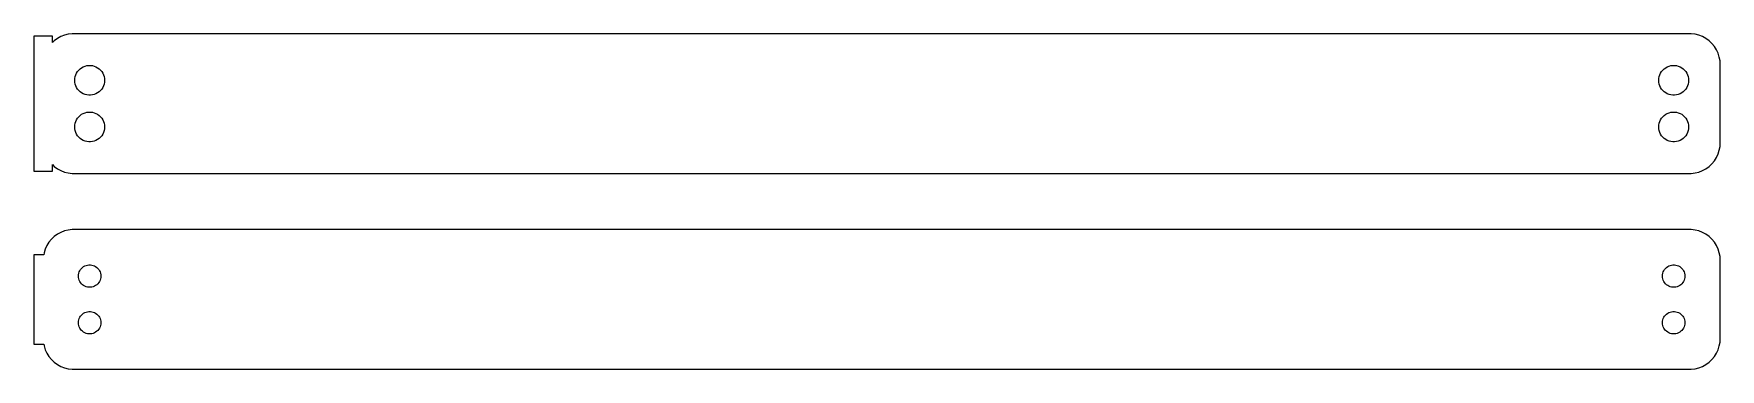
# Model space of a CAD drawing. Header units: metres. Extents: x -136 to 135, y 20 to 74.
import ezdxf

# ---------------------------------------------------------------- set-up
doc = ezdxf.new("R2010")
doc.units = ezdxf.units.M

msp = doc.modelspace()

# ---------------------------------------------------------------- linework, layer by layer
for p, q in [((-133.5, 73.8648), (-136.5, 73.8648)), ((-136.5, 73.8648), (-136.5, 52.1352)), ((-133.5, 72.8087), (-133.5, 73.8648)), ((-132.679, 73.4716), (-133.187, 73.1026)), ((-132.129, 73.7741), (-132.679, 73.4716)), ((-131.545, 74.0053), (-132.129, 73.7741)), ((-130.937, 74.1614), (-131.545, 74.0053)), ((-130.314, 74.2401), (-130.937, 74.1614)), ((130.314, 74.2401), (-130.314, 74.2401)), ((130.937, 74.1614), (130.314, 74.2401)), ((131.545, 74.0053), (130.937, 74.1614)), ((132.129, 73.7741), (131.545, 74.0053)), ((132.679, 73.4716), (132.129, 73.7741)), ((133.187, 73.1026), (132.679, 73.4716)), ((-133.187, 73.1026), (-133.5, 72.8087)), ((133.645, 72.6727), (133.187, 73.1026)), ((134.045, 72.1889), (133.645, 72.6727)), ((134.382, 71.6588), (134.045, 72.1889)), ((134.649, 71.0906), (134.382, 71.6588)), ((134.843, 70.4934), (134.649, 71.0906)), ((-129.731, 67.6335), (-129.603, 67.9062)), ((-129.603, 67.9062), (-129.442, 68.1607)), ((-129.442, 68.1607), (-129.25, 68.3929)), ((-129.25, 68.3929), (-129.03, 68.5992)), ((-129.03, 68.5992), (-128.786, 68.7764)), ((-128.786, 68.7764), (-128.522, 68.9216)), ((-128.522, 68.9216), (-128.242, 69.0325)), ((-128.242, 69.0325), (-127.95, 69.1075)), ((-127.95, 69.1075), (-127.651, 69.1453)), ((-127.651, 69.1453), (-127.349, 69.1453)), ((-127.349, 69.1453), (-127.05, 69.1075)), ((-127.05, 69.1075), (-126.758, 69.0325)), ((-126.758, 69.0325), (-126.478, 68.9216)), ((-126.478, 68.9216), (-126.214, 68.7764)), ((-126.214, 68.7764), (-125.97, 68.5992)), ((-125.97, 68.5992), (-125.75, 68.3929)), ((-125.75, 68.3929), (-125.558, 68.1607)), ((-125.558, 68.1607), (-125.397, 67.9062)), ((-125.397, 67.9062), (-125.269, 67.6335)), ((125.269, 67.6335), (125.397, 67.9062)), ((125.397, 67.9062), (125.558, 68.1607)), ((125.558, 68.1607), (125.75, 68.3929)), ((125.75, 68.3929), (125.97, 68.5992)), ((125.97, 68.5992), (126.214, 68.7764)), ((126.214, 68.7764), (126.478, 68.9216)), ((126.478, 68.9216), (126.758, 69.0325)), ((126.758, 69.0325), (127.05, 69.1075)), ((127.05, 69.1075), (127.349, 69.1453)), ((127.349, 69.1453), (127.651, 69.1453)), ((127.651, 69.1453), (127.95, 69.1075)), ((127.95, 69.1075), (128.242, 69.0325)), ((128.242, 69.0325), (128.522, 68.9216)), ((128.522, 68.9216), (128.786, 68.7764)), ((128.786, 68.7764), (129.03, 68.5992)), ((129.03, 68.5992), (129.25, 68.3929)), ((129.25, 68.3929), (129.442, 68.1607)), ((129.442, 68.1607), (129.603, 67.9062)), ((129.603, 67.9062), (129.731, 67.6335)), ((134.961, 69.8767), (134.843, 70.4934)), ((135, 69.25), (134.961, 69.8767)), ((135, 56.75), (135, 69.25)), ((-129.9, 66.75), (-129.881, 67.0508)), ((-129.881, 66.4492), (-129.9, 66.75)), ((-129.881, 67.0508), (-129.825, 67.3468)), ((-129.825, 66.1531), (-129.881, 66.4492)), ((-129.825, 67.3468), (-129.731, 67.6335)), ((-129.731, 65.8665), (-129.825, 66.1531)), ((-129.603, 65.5938), (-129.731, 65.8665)), ((-129.442, 65.3393), (-129.603, 65.5938)), ((-129.25, 65.1071), (-129.442, 65.3393)), ((-125.558, 65.3393), (-125.75, 65.1071)), ((-125.397, 65.5938), (-125.558, 65.3393)), ((-125.269, 65.8665), (-125.397, 65.5938)), ((-125.269, 67.6335), (-125.175, 67.3468)), ((-125.175, 66.1531), (-125.269, 65.8665)), ((-125.175, 67.3468), (-125.119, 67.0508)), ((-125.119, 66.4492), (-125.175, 66.1531)), ((-125.119, 67.0508), (-125.1, 66.75)), ((-125.1, 66.75), (-125.119, 66.4492)), ((125.1, 66.75), (125.119, 67.0508)), ((125.119, 66.4492), (125.1, 66.75)), ((125.119, 67.0508), (125.175, 67.3468)), ((125.175, 66.1531), (125.119, 66.4492)), ((125.175, 67.3468), (125.269, 67.6335)), ((125.269, 65.8665), (125.175, 66.1531)), ((125.397, 65.5938), (125.269, 65.8665)), ((125.558, 65.3393), (125.397, 65.5938)), ((125.75, 65.1071), (125.558, 65.3393)), ((129.442, 65.3393), (129.25, 65.1071)), ((129.603, 65.5938), (129.442, 65.3393)), ((129.731, 65.8665), (129.603, 65.5938)), ((129.731, 67.6335), (129.825, 67.3468)), ((129.825, 66.1531), (129.731, 65.8665)), ((129.825, 67.3468), (129.881, 67.0508)), ((129.881, 66.4492), (129.825, 66.1531)), ((129.881, 67.0508), (129.9, 66.75)), ((129.9, 66.75), (129.881, 66.4492)), ((-129.03, 64.9008), (-129.25, 65.1071)), ((-128.786, 64.7236), (-129.03, 64.9008)), ((-128.522, 64.5784), (-128.786, 64.7236)), ((-128.242, 64.4675), (-128.522, 64.5784)), ((-127.95, 64.3925), (-128.242, 64.4675)), ((-127.651, 64.3547), (-127.95, 64.3925)), ((-127.349, 64.3547), (-127.651, 64.3547)), ((-127.05, 64.3925), (-127.349, 64.3547)), ((-126.758, 64.4675), (-127.05, 64.3925)), ((-126.478, 64.5784), (-126.758, 64.4675)), ((-126.214, 64.7236), (-126.478, 64.5784)), ((-125.97, 64.9008), (-126.214, 64.7236)), ((-125.75, 65.1071), (-125.97, 64.9008)), ((125.97, 64.9008), (125.75, 65.1071)), ((126.214, 64.7236), (125.97, 64.9008)), ((126.478, 64.5784), (126.214, 64.7236)), ((126.758, 64.4675), (126.478, 64.5784)), ((127.05, 64.3925), (126.758, 64.4675)), ((127.349, 64.3547), (127.05, 64.3925)), ((127.651, 64.3547), (127.349, 64.3547)), ((127.95, 64.3925), (127.651, 64.3547)), ((128.242, 64.4675), (127.95, 64.3925)), ((128.522, 64.5784), (128.242, 64.4675)), ((128.786, 64.7236), (128.522, 64.5784)), ((129.03, 64.9008), (128.786, 64.7236)), ((129.25, 65.1071), (129.03, 64.9008)), ((-129.881, 59.5508), (-129.825, 59.8469)), ((-129.825, 59.8469), (-129.731, 60.1335)), ((-129.731, 60.1335), (-129.603, 60.4062)), ((-129.603, 60.4062), (-129.442, 60.6607)), ((-129.442, 60.6607), (-129.25, 60.8929)), ((-129.25, 60.8929), (-129.03, 61.0992)), ((-129.03, 61.0992), (-128.786, 61.2764)), ((-128.786, 61.2764), (-128.522, 61.4216)), ((-128.522, 61.4216), (-128.242, 61.5325)), ((-128.242, 61.5325), (-127.95, 61.6075)), ((-127.95, 61.6075), (-127.651, 61.6453)), ((-127.651, 61.6453), (-127.349, 61.6453)), ((-127.349, 61.6453), (-127.05, 61.6075)), ((-127.05, 61.6075), (-126.758, 61.5325)), ((-126.758, 61.5325), (-126.478, 61.4216)), ((-126.478, 61.4216), (-126.214, 61.2764)), ((-126.214, 61.2764), (-125.97, 61.0992)), ((-125.97, 61.0992), (-125.75, 60.8929)), ((-125.75, 60.8929), (-125.558, 60.6607)), ((-125.558, 60.6607), (-125.397, 60.4062)), ((-125.397, 60.4062), (-125.269, 60.1335)), ((-125.269, 60.1335), (-125.175, 59.8469)), ((-125.175, 59.8469), (-125.119, 59.5508)), ((125.119, 59.5508), (125.175, 59.8469)), ((125.175, 59.8469), (125.269, 60.1335)), ((125.269, 60.1335), (125.397, 60.4062)), ((125.397, 60.4062), (125.558, 60.6607)), ((125.558, 60.6607), (125.75, 60.8929)), ((125.75, 60.8929), (125.97, 61.0992)), ((125.97, 61.0992), (126.214, 61.2764)), ((126.214, 61.2764), (126.478, 61.4216)), ((126.478, 61.4216), (126.758, 61.5325)), ((126.758, 61.5325), (127.05, 61.6075)), ((127.05, 61.6075), (127.349, 61.6453)), ((127.349, 61.6453), (127.651, 61.6453)), ((127.651, 61.6453), (127.95, 61.6075)), ((127.95, 61.6075), (128.242, 61.5325)), ((128.242, 61.5325), (128.522, 61.4216)), ((128.522, 61.4216), (128.786, 61.2764)), ((128.786, 61.2764), (129.03, 61.0992)), ((129.03, 61.0992), (129.25, 60.8929)), ((129.25, 60.8929), (129.442, 60.6607)), ((129.442, 60.6607), (129.603, 60.4062)), ((129.603, 60.4062), (129.731, 60.1335)), ((129.731, 60.1335), (129.825, 59.8469)), ((129.825, 59.8469), (129.881, 59.5508)), ((-129.9, 59.25), (-129.881, 59.5508)), ((-129.881, 58.9492), (-129.9, 59.25)), ((-129.825, 58.6532), (-129.881, 58.9492)), ((-129.731, 58.3665), (-129.825, 58.6532)), ((-129.603, 58.0938), (-129.731, 58.3665)), ((-129.442, 57.8393), (-129.603, 58.0938)), ((-129.25, 57.6071), (-129.442, 57.8393)), ((-129.03, 57.4008), (-129.25, 57.6071)), ((-128.786, 57.2236), (-129.03, 57.4008)), ((-128.522, 57.0784), (-128.786, 57.2236)), ((-128.242, 56.9675), (-128.522, 57.0784)), ((-126.478, 57.0784), (-126.758, 56.9675)), ((-126.214, 57.2236), (-126.478, 57.0784)), ((-125.97, 57.4008), (-126.214, 57.2236)), ((-125.75, 57.6071), (-125.97, 57.4008)), ((-125.558, 57.8393), (-125.75, 57.6071)), ((-125.397, 58.0938), (-125.558, 57.8393)), ((-125.269, 58.3665), (-125.397, 58.0938)), ((-125.175, 58.6532), (-125.269, 58.3665)), ((-125.119, 58.9492), (-125.175, 58.6532)), ((-125.119, 59.5508), (-125.1, 59.25)), ((-125.1, 59.25), (-125.119, 58.9492)), ((125.1, 59.25), (125.119, 59.5508)), ((125.119, 58.9492), (125.1, 59.25)), ((125.175, 58.6532), (125.119, 58.9492)), ((125.269, 58.3665), (125.175, 58.6532)), ((125.397, 58.0938), (125.269, 58.3665)), ((125.558, 57.8393), (125.397, 58.0938)), ((125.75, 57.6071), (125.558, 57.8393)), ((125.97, 57.4008), (125.75, 57.6071)), ((126.214, 57.2236), (125.97, 57.4008)), ((126.478, 57.0784), (126.214, 57.2236)), ((126.758, 56.9675), (126.478, 57.0784)), ((128.522, 57.0784), (128.242, 56.9675)), ((128.786, 57.2236), (128.522, 57.0784)), ((129.03, 57.4008), (128.786, 57.2236)), ((129.25, 57.6071), (129.03, 57.4008)), ((129.442, 57.8393), (129.25, 57.6071)), ((129.603, 58.0938), (129.442, 57.8393)), ((129.731, 58.3665), (129.603, 58.0938)), ((129.825, 58.6532), (129.731, 58.3665)), ((129.881, 58.9492), (129.825, 58.6532)), ((129.881, 59.5508), (129.9, 59.25)), ((129.9, 59.25), (129.881, 58.9492)), ((-127.95, 56.8925), (-128.242, 56.9675)), ((-127.651, 56.8547), (-127.95, 56.8925)), ((-127.349, 56.8547), (-127.651, 56.8547)), ((-127.05, 56.8925), (-127.349, 56.8547)), ((-126.758, 56.9675), (-127.05, 56.8925)), ((127.05, 56.8925), (126.758, 56.9675)), ((127.349, 56.8547), (127.05, 56.8925)), ((127.651, 56.8547), (127.349, 56.8547)), ((127.95, 56.8925), (127.651, 56.8547)), ((128.242, 56.9675), (127.95, 56.8925)), ((134.045, 53.8111), (134.382, 54.3412)), ((134.382, 54.3412), (134.649, 54.9094)), ((134.649, 54.9094), (134.843, 55.5066)), ((134.843, 55.5066), (134.961, 56.1233)), ((134.961, 56.1233), (135, 56.75)), ((-136.5, 52.1352), (-133.5, 52.1352)), ((-133.5, 52.1352), (-133.5, 53.1913)), ((-133.5, 53.1913), (-133.187, 52.8974)), ((-133.187, 52.8974), (-132.679, 52.5284)), ((-132.679, 52.5284), (-132.129, 52.2259)), ((-132.129, 52.2259), (-131.545, 51.9947)), ((-131.545, 51.9947), (-130.937, 51.8386)), ((-130.937, 51.8386), (-130.314, 51.7599)), ((-130.314, 51.7599), (130.314, 51.7599)), ((130.314, 51.7599), (130.937, 51.8386)), ((130.937, 51.8386), (131.545, 51.9947)), ((131.545, 51.9947), (132.129, 52.2259)), ((132.129, 52.2259), (132.679, 52.5284)), ((132.679, 52.5284), (133.187, 52.8974)), ((133.187, 52.8974), (133.645, 53.3273)), ((133.645, 53.3273), (134.045, 53.8111)), ((-133.645, 41.1727), (-134.045, 40.6889)), ((-133.187, 41.6026), (-133.645, 41.1727)), ((-132.679, 41.9716), (-133.187, 41.6026)), ((-132.129, 42.2741), (-132.679, 41.9716)), ((-131.545, 42.5053), (-132.129, 42.2741)), ((-130.937, 42.6614), (-131.545, 42.5053)), ((-130.314, 42.7401), (-130.937, 42.6614)), ((130.314, 42.7401), (-130.314, 42.7401)), ((130.937, 42.6614), (130.314, 42.7401)), ((131.545, 42.5053), (130.937, 42.6614)), ((132.129, 42.2741), (131.545, 42.5053)), ((132.679, 41.9716), (132.129, 42.2741)), ((133.187, 41.6026), (132.679, 41.9716)), ((133.645, 41.1727), (133.187, 41.6026)), ((134.045, 40.6889), (133.645, 41.1727)), ((-134.9, 38.6942), (-136.5, 38.6942)), ((-136.5, 38.6942), (-136.5, 24.3058)), ((-134.843, 38.9934), (-134.9, 38.6942)), ((-134.649, 39.5906), (-134.843, 38.9934)), ((-134.382, 40.1588), (-134.649, 39.5906)), ((-134.045, 40.6889), (-134.382, 40.1588)), ((134.382, 40.1588), (134.045, 40.6889)), ((134.649, 39.5906), (134.382, 40.1588)), ((134.843, 38.9934), (134.649, 39.5906)), ((134.961, 38.3767), (134.843, 38.9934)), ((135, 37.75), (134.961, 38.3767)), ((-129.3, 35.25), (-129.286, 35.4756)), ((-129.286, 35.4756), (-129.243, 35.6976)), ((-129.243, 35.6976), (-129.174, 35.9126)), ((-129.174, 35.9126), (-129.077, 36.1171)), ((-129.077, 36.1171), (-128.956, 36.308)), ((-128.956, 36.308), (-128.812, 36.4822)), ((-128.812, 36.4822), (-128.647, 36.6369)), ((-128.647, 36.6369), (-128.464, 36.7698)), ((-128.464, 36.7698), (-128.266, 36.8787)), ((-128.266, 36.8787), (-128.056, 36.9619)), ((-128.056, 36.9619), (-127.837, 37.0181)), ((-127.837, 37.0181), (-127.613, 37.0464)), ((-127.613, 37.0464), (-127.387, 37.0464)), ((-127.387, 37.0464), (-127.163, 37.0181)), ((-127.163, 37.0181), (-126.944, 36.9619)), ((-126.944, 36.9619), (-126.734, 36.8787)), ((-126.734, 36.8787), (-126.536, 36.7698)), ((-126.536, 36.7698), (-126.353, 36.6369)), ((-126.353, 36.6369), (-126.188, 36.4822)), ((-126.188, 36.4822), (-126.044, 36.308)), ((-126.044, 36.308), (-125.923, 36.1171)), ((-125.923, 36.1171), (-125.826, 35.9126)), ((-125.826, 35.9126), (-125.757, 35.6976)), ((-125.757, 35.6976), (-125.714, 35.4756)), ((-125.714, 35.4756), (-125.7, 35.25)), ((125.7, 35.25), (125.714, 35.4756)), ((125.714, 35.4756), (125.757, 35.6976)), ((125.757, 35.6976), (125.826, 35.9126)), ((125.826, 35.9126), (125.923, 36.1171)), ((125.923, 36.1171), (126.044, 36.308)), ((126.044, 36.308), (126.188, 36.4822)), ((126.188, 36.4822), (126.353, 36.6369)), ((126.353, 36.6369), (126.536, 36.7698)), ((126.536, 36.7698), (126.734, 36.8787)), ((126.734, 36.8787), (126.944, 36.9619)), ((126.944, 36.9619), (127.163, 37.0181)), ((127.163, 37.0181), (127.387, 37.0464)), ((127.387, 37.0464), (127.613, 37.0464)), ((127.613, 37.0464), (127.837, 37.0181)), ((127.837, 37.0181), (128.056, 36.9619)), ((128.056, 36.9619), (128.266, 36.8787)), ((128.266, 36.8787), (128.464, 36.7698)), ((128.464, 36.7698), (128.647, 36.6369)), ((128.647, 36.6369), (128.812, 36.4822)), ((128.812, 36.4822), (128.956, 36.308)), ((128.956, 36.308), (129.077, 36.1171)), ((129.077, 36.1171), (129.174, 35.9126)), ((129.174, 35.9126), (129.243, 35.6976)), ((129.243, 35.6976), (129.286, 35.4756)), ((129.286, 35.4756), (129.3, 35.25)), ((135, 25.25), (135, 37.75)), ((-129.286, 35.0244), (-129.3, 35.25)), ((-129.243, 34.8024), (-129.286, 35.0244)), ((-129.174, 34.5874), (-129.243, 34.8024)), ((-129.077, 34.3828), (-129.174, 34.5874)), ((-128.956, 34.192), (-129.077, 34.3828)), ((-128.812, 34.0178), (-128.956, 34.192)), ((-128.647, 33.8631), (-128.812, 34.0178)), ((-128.464, 33.7302), (-128.647, 33.8631)), ((-128.266, 33.6213), (-128.464, 33.7302)), ((-128.056, 33.5381), (-128.266, 33.6213)), ((-127.837, 33.4819), (-128.056, 33.5381)), ((-127.613, 33.4536), (-127.837, 33.4819)), ((-127.387, 33.4536), (-127.613, 33.4536)), ((-127.163, 33.4819), (-127.387, 33.4536)), ((-126.944, 33.5381), (-127.163, 33.4819)), ((-126.734, 33.6213), (-126.944, 33.5381)), ((-126.536, 33.7302), (-126.734, 33.6213)), ((-126.353, 33.8631), (-126.536, 33.7302)), ((-126.188, 34.0178), (-126.353, 33.8631)), ((-126.044, 34.192), (-126.188, 34.0178)), ((-125.923, 34.3828), (-126.044, 34.192)), ((-125.826, 34.5874), (-125.923, 34.3828)), ((-125.757, 34.8024), (-125.826, 34.5874)), ((-125.714, 35.0244), (-125.757, 34.8024)), ((-125.7, 35.25), (-125.714, 35.0244)), ((125.714, 35.0244), (125.7, 35.25)), ((125.757, 34.8024), (125.714, 35.0244)), ((125.826, 34.5874), (125.757, 34.8024)), ((125.923, 34.3828), (125.826, 34.5874)), ((126.044, 34.192), (125.923, 34.3828)), ((126.188, 34.0178), (126.044, 34.192)), ((126.353, 33.8631), (126.188, 34.0178)), ((126.536, 33.7302), (126.353, 33.8631)), ((126.734, 33.6213), (126.536, 33.7302)), ((126.944, 33.5381), (126.734, 33.6213)), ((127.163, 33.4819), (126.944, 33.5381)), ((127.387, 33.4536), (127.163, 33.4819)), ((127.613, 33.4536), (127.387, 33.4536)), ((127.837, 33.4819), (127.613, 33.4536)), ((128.056, 33.5381), (127.837, 33.4819)), ((128.266, 33.6213), (128.056, 33.5381)), ((128.464, 33.7302), (128.266, 33.6213)), ((128.647, 33.8631), (128.464, 33.7302)), ((128.812, 34.0178), (128.647, 33.8631)), ((128.956, 34.192), (128.812, 34.0178)), ((129.077, 34.3828), (128.956, 34.192)), ((129.174, 34.5874), (129.077, 34.3828)), ((129.243, 34.8024), (129.174, 34.5874)), ((129.286, 35.0244), (129.243, 34.8024)), ((129.3, 35.25), (129.286, 35.0244)), ((-129.3, 27.75), (-129.286, 27.9756)), ((-129.286, 27.5244), (-129.3, 27.75)), ((-129.286, 27.9756), (-129.243, 28.1976)), ((-129.243, 27.3024), (-129.286, 27.5244)), ((-129.243, 28.1976), (-129.174, 28.4126)), ((-129.174, 27.0874), (-129.243, 27.3024)), ((-129.174, 28.4126), (-129.077, 28.6172)), ((-129.077, 28.6172), (-128.956, 28.808)), ((-128.956, 28.808), (-128.812, 28.9822)), ((-128.812, 28.9822), (-128.647, 29.1369)), ((-128.647, 29.1369), (-128.464, 29.2698)), ((-128.464, 29.2698), (-128.266, 29.3787)), ((-128.266, 29.3787), (-128.056, 29.4619)), ((-128.056, 29.4619), (-127.837, 29.5181)), ((-127.837, 29.5181), (-127.613, 29.5464)), ((-127.613, 29.5464), (-127.387, 29.5464)), ((-127.387, 29.5464), (-127.163, 29.5181)), ((-127.163, 29.5181), (-126.944, 29.4619)), ((-126.944, 29.4619), (-126.734, 29.3787)), ((-126.734, 29.3787), (-126.536, 29.2698)), ((-126.536, 29.2698), (-126.353, 29.1369)), ((-126.353, 29.1369), (-126.188, 28.9822)), ((-126.188, 28.9822), (-126.044, 28.808)), ((-126.044, 28.808), (-125.923, 28.6172)), ((-125.923, 28.6172), (-125.826, 28.4126)), ((-125.826, 28.4126), (-125.757, 28.1976)), ((-125.757, 27.3024), (-125.826, 27.0874)), ((-125.757, 28.1976), (-125.714, 27.9756)), ((-125.714, 27.5244), (-125.757, 27.3024)), ((-125.714, 27.9756), (-125.7, 27.75)), ((-125.7, 27.75), (-125.714, 27.5244)), ((125.7, 27.75), (125.714, 27.9756)), ((125.714, 27.5244), (125.7, 27.75)), ((125.714, 27.9756), (125.757, 28.1976)), ((125.757, 27.3024), (125.714, 27.5244)), ((125.757, 28.1976), (125.826, 28.4126)), ((125.826, 27.0874), (125.757, 27.3024)), ((125.826, 28.4126), (125.923, 28.6172)), ((125.923, 28.6172), (126.044, 28.808)), ((126.044, 28.808), (126.188, 28.9822)), ((126.188, 28.9822), (126.353, 29.1369)), ((126.353, 29.1369), (126.536, 29.2698)), ((126.536, 29.2698), (126.734, 29.3787)), ((126.734, 29.3787), (126.944, 29.4619)), ((126.944, 29.4619), (127.163, 29.5181)), ((127.163, 29.5181), (127.387, 29.5464)), ((127.387, 29.5464), (127.613, 29.5464)), ((127.613, 29.5464), (127.837, 29.5181)), ((127.837, 29.5181), (128.056, 29.4619)), ((128.056, 29.4619), (128.266, 29.3787)), ((128.266, 29.3787), (128.464, 29.2698)), ((128.464, 29.2698), (128.647, 29.1369)), ((128.647, 29.1369), (128.812, 28.9822)), ((128.812, 28.9822), (128.956, 28.808)), ((128.956, 28.808), (129.077, 28.6172)), ((129.077, 28.6172), (129.174, 28.4126)), ((129.174, 28.4126), (129.243, 28.1976)), ((129.243, 27.3024), (129.174, 27.0874)), ((129.243, 28.1976), (129.286, 27.9756)), ((129.286, 27.5244), (129.243, 27.3024)), ((129.286, 27.9756), (129.3, 27.75)), ((129.3, 27.75), (129.286, 27.5244)), ((-129.077, 26.8829), (-129.174, 27.0874)), ((-128.956, 26.692), (-129.077, 26.8829)), ((-128.812, 26.5178), (-128.956, 26.692)), ((-128.647, 26.3631), (-128.812, 26.5178)), ((-128.464, 26.2302), (-128.647, 26.3631)), ((-128.266, 26.1213), (-128.464, 26.2302)), ((-128.056, 26.0381), (-128.266, 26.1213)), ((-127.837, 25.9819), (-128.056, 26.0381)), ((-127.613, 25.9536), (-127.837, 25.9819)), ((-127.387, 25.9536), (-127.613, 25.9536)), ((-127.163, 25.9819), (-127.387, 25.9536)), ((-126.944, 26.0381), (-127.163, 25.9819)), ((-126.734, 26.1213), (-126.944, 26.0381)), ((-126.536, 26.2302), (-126.734, 26.1213)), ((-126.353, 26.3631), (-126.536, 26.2302)), ((-126.188, 26.5178), (-126.353, 26.3631)), ((-126.044, 26.692), (-126.188, 26.5178)), ((-125.923, 26.8829), (-126.044, 26.692)), ((-125.826, 27.0874), (-125.923, 26.8829)), ((125.923, 26.8829), (125.826, 27.0874)), ((126.044, 26.692), (125.923, 26.8829)), ((126.188, 26.5178), (126.044, 26.692)), ((126.353, 26.3631), (126.188, 26.5178)), ((126.536, 26.2302), (126.353, 26.3631)), ((126.734, 26.1213), (126.536, 26.2302)), ((126.944, 26.0381), (126.734, 26.1213)), ((127.163, 25.9819), (126.944, 26.0381)), ((127.387, 25.9536), (127.163, 25.9819)), ((127.613, 25.9536), (127.387, 25.9536)), ((127.837, 25.9819), (127.613, 25.9536)), ((128.056, 26.0381), (127.837, 25.9819)), ((128.266, 26.1213), (128.056, 26.0381)), ((128.464, 26.2302), (128.266, 26.1213)), ((128.647, 26.3631), (128.464, 26.2302)), ((128.812, 26.5178), (128.647, 26.3631)), ((128.956, 26.692), (128.812, 26.5178)), ((129.077, 26.8829), (128.956, 26.692)), ((129.174, 27.0874), (129.077, 26.8829)), ((134.843, 24.0066), (134.961, 24.6233)), ((134.961, 24.6233), (135, 25.25)), ((-136.5, 24.3058), (-134.9, 24.3058)), ((-134.9, 24.3058), (-134.843, 24.0066)), ((-134.843, 24.0066), (-134.649, 23.4094)), ((-134.649, 23.4094), (-134.382, 22.8412)), ((-134.382, 22.8412), (-134.045, 22.3111)), ((-134.045, 22.3111), (-133.645, 21.8273)), ((-133.645, 21.8273), (-133.187, 21.3974)), ((133.187, 21.3974), (133.645, 21.8273)), ((133.645, 21.8273), (134.045, 22.3111)), ((134.045, 22.3111), (134.382, 22.8412)), ((134.382, 22.8412), (134.649, 23.4094)), ((134.649, 23.4094), (134.843, 24.0066)), ((-133.187, 21.3974), (-132.679, 21.0284)), ((-132.679, 21.0284), (-132.129, 20.7259)), ((-132.129, 20.7259), (-131.545, 20.4947)), ((-131.545, 20.4947), (-130.937, 20.3386)), ((-130.937, 20.3386), (-130.314, 20.2599)), ((-130.314, 20.2599), (130.314, 20.2599)), ((130.314, 20.2599), (130.937, 20.3386)), ((130.937, 20.3386), (131.545, 20.4947)), ((131.545, 20.4947), (132.129, 20.7259)), ((132.129, 20.7259), (132.679, 21.0284)), ((132.679, 21.0284), (133.187, 21.3974))]:
    msp.add_line(p, q)

doc.saveas('drawing.dxf')
